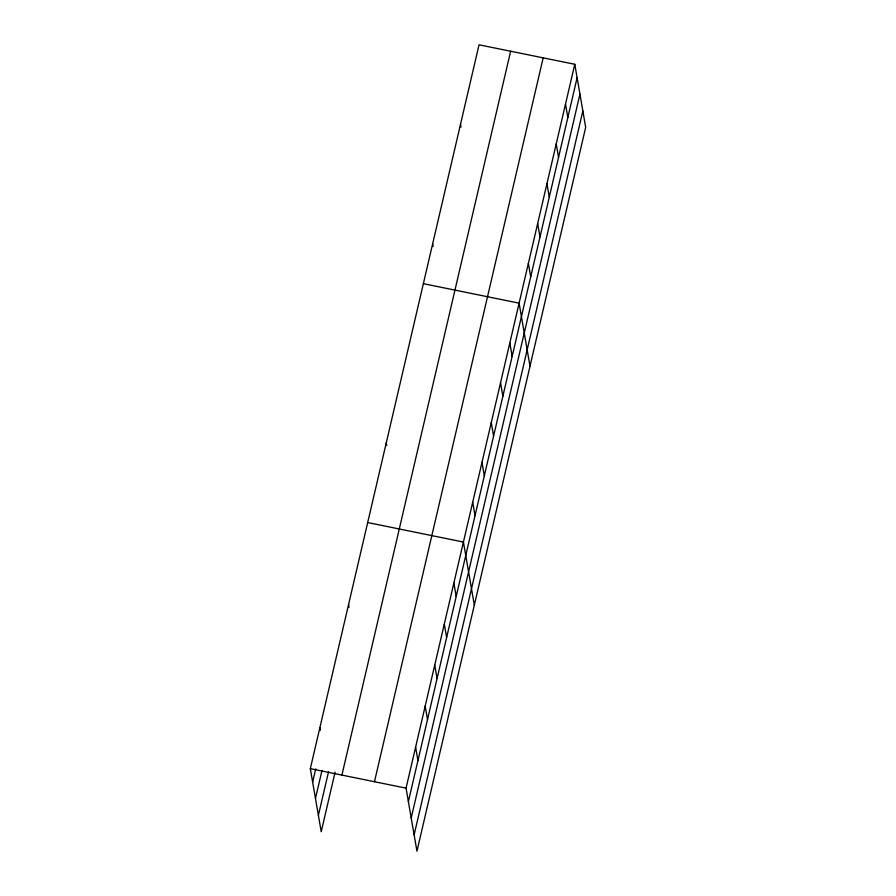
<?xml version="1.0" encoding="UTF-8"?>
<svg xmlns="http://www.w3.org/2000/svg" width="896" height="896" viewBox="0 0 896 896"><rect width="100%" height="100%" fill="white"/><g stroke="black" fill="none" stroke-linecap="round" stroke-linejoin="round"><path stroke-width="1.34" d="M335.093 772.173L321.216 831.712L310.318 768.656L479.046 44.8L574.784 64.288L585.682 127.344L416.954 851.2L406.056 788.144L574.784 64.288M312.648 782.107L315.728 768.869M315.47 798.47L321.944 770.694M318.382 815.349L328.563 771.68M341.914 775.085L510.642 51.229M374.472 781.715L543.189 57.859M408.386 801.584L577.114 77.728M411.208 817.958L579.936 94.102M414.12 834.826L582.848 110.97M423.371 283.674L519.109 303.162L529.995 366.218M367.685 522.547L463.434 542.035L474.32 605.091M310.318 768.656L406.056 788.144M565.51 104.093L567.829 117.544M556.226 143.909L558.555 157.349M546.952 183.725L549.27 197.165M537.667 223.53L539.986 236.981M528.382 263.346L530.712 276.786M509.824 342.966L512.154 356.418M460.488 124.421L460.947 127.109M500.55 382.782L502.869 396.222M491.266 422.598L493.595 436.038M481.992 462.403L484.31 475.854M432.645 243.858L433.115 246.546M472.707 502.219L475.026 515.659M453.869 583.05L456.187 596.49M444.304 624.064L446.622 637.515M434.739 665.09L437.069 678.53M386.243 442.926L386.714 445.614M425.186 706.104L427.504 719.544M415.621 747.13L417.939 760.57M348.566 604.587L349.026 607.275M319.883 727.642L320.342 730.33"/></g></svg>
